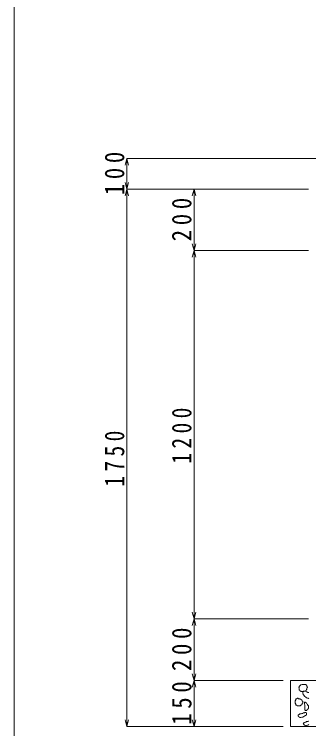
# Model space of a CAD drawing. Units: millimetres at full size, sheet at 1:30; details may follow other scales. Extents: x -5968 to 5968, y -4228 to 4228.
# Drawn here: x -5968 to -5007, y -2327 to 0 of the extents above; entities that cross this region are included whole.
import ezdxf

# ---------------------------------------------------------------- set-up
doc = ezdxf.new("R2010")
doc.units = ezdxf.units.MM
doc.header["$LTSCALE"] = 30
doc.layers.add('0-1_製品図', color=7, linetype='Continuous', lineweight=9)
doc.layers.add('1-0', color=7, linetype='Continuous', lineweight=9)
doc.styles.add('ＭＳ ゴシック', font='')
doc.styles.get('ＭＳ ゴシック').set_extended_font_data('MS Gothic')

msp = doc.modelspace()

# ---------------------------------------------------------------- linework, layer by layer
at = {"layer": '0-1_製品図', "color": 4}
for p, q in [((-5600.28, -469.77), (-5606.1, -491.5)), ((-5600.28, -569.77), (-5600.28, -469.77)), ((-5600.28, -469.77), (-5594.45, -491.5)), ((-5600.28, -469.77), (-4870.09, -469.77)), ((-5600.28, -569.77), (-5606.1, -548.04)), ((-5600.28, -569.77), (-5594.45, -548.04)), ((-5600.28, -569.77), (-5606.1, -591.5)), ((-5600.28, -2319.77), (-5600.28, -569.77)), ((-5600.28, -569.77), (-5594.45, -591.5)), ((-5600.28, -569.77), (-5381.1, -569.77)), ((-5600.28, -569.77), (-5375.01, -569.77)), ((-5381.1, -569.77), (-5386.93, -591.5)), ((-5381.1, -769.77), (-5381.1, -569.77)), ((-5381.1, -569.77), (-5375.28, -591.5)), ((-5381.1, -569.77), (-5007.39, -569.77)), ((-5381.1, -769.77), (-5386.93, -748.04)), ((-5381.1, -769.77), (-5375.28, -748.04)), ((-5381.1, -769.77), (-5386.93, -791.5)), ((-5381.1, -1969.77), (-5381.1, -769.77)), ((-5381.1, -769.77), (-5375.28, -791.5)), ((-5381.1, -769.77), (-5007.39, -769.77)), ((-5381.1, -1969.77), (-5386.93, -1948.04)), ((-5381.1, -1969.77), (-5375.28, -1948.04)), ((-5381.1, -1969.77), (-5386.93, -1991.5)), ((-5381.1, -2169.77), (-5381.1, -1969.77)), ((-5381.1, -1969.77), (-5375.28, -1991.5)), ((-5381.1, -1969.77), (-5007.39, -1969.77)), ((-5381.1, -2169.77), (-5386.93, -2148.04)), ((-5381.1, -2169.77), (-5375.28, -2148.04)), ((-5381.1, -2169.77), (-5386.93, -2191.5)), ((-5381.1, -2319.77), (-5381.1, -2169.77)), ((-5381.1, -2169.77), (-5375.28, -2191.5)), ((-5381.1, -2169.77), (-5090.28, -2169.77)), ((-5600.28, -2319.77), (-5606.1, -2298.04)), ((-5600.28, -2319.77), (-5594.45, -2298.04)), ((-5381.1, -2319.77), (-5386.93, -2298.04)), ((-5381.1, -2319.77), (-5375.28, -2298.04)), ((-5600.28, -2319.77), (-5381.1, -2319.77)), ((-5381.1, -2319.77), (-5090.28, -2319.77))]:
    msp.add_line(p, q, dxfattribs=at)
at = {"layer": '0-1_製品図'}
for p, q in [((-5065.93, -2169.77), (-5065.93, -2319.77)), ((-5065.93, -2169.77), (-1765.93, -2169.77)), ((-5065.93, -2319.77), (-1765.93, -2319.77))]:
    msp.add_line(p, q, dxfattribs=at)
for points in [[(-5012.87, -2188.01), (-5012.87, -2186.35), (-5014.53, -2186.35), (-5014.53, -2184.69), (-5016.18, -2184.69), (-5016.18, -2183.03), (-5017.84, -2183.03), (-5019.5, -2183.03), (-5021.16, -2183.03), (-5022.82, -2183.03), (-5024.47, -2183.03), (-5026.13, -2183.03), (-5027.79, -2183.03), (-5031.11, -2184.69), (-5032.76, -2184.69), (-5034.42, -2186.35), (-5036.08, -2188.01), (-5037.74, -2189.66), (-5037.74, -2191.32), (-5037.74, -2192.98), (-5039.4, -2194.64), (-5037.74, -2196.3), (-5037.74, -2197.96), (-5037.74, -2199.61), (-5037.74, -2201.27), (-5036.08, -2201.27), (-5036.08, -2202.93), (-5034.42, -2204.59), (-5032.76, -2204.59), (-5031.11, -2206.25), (-5027.79, -2206.25), (-5026.13, -2206.25), (-5024.47, -2206.25), (-5022.82, -2206.25), (-5021.16, -2204.59), (-5019.5, -2204.59), (-5017.84, -2204.59), (-5016.18, -2202.93), (-5014.53, -2201.27), (-5014.53, -2199.61)], [(-5006.24, -2229.46), (-5007.89, -2227.8), (-5009.55, -2227.8), (-5011.21, -2227.8), (-5012.87, -2226.14), (-5014.53, -2226.14), (-5016.18, -2224.48), (-5019.5, -2222.83), (-5021.16, -2221.17), (-5022.82, -2217.85), (-5024.47, -2216.19), (-5024.47, -2214.54), (-5026.13, -2211.22), (-5026.13, -2209.56), (-5026.13, -2207.9), (-5024.47, -2206.25), (-5024.47, -2204.59), (-5022.82, -2204.59)], [(-5022.82, -2204.59), (-5021.16, -2204.59), (-5019.5, -2204.59), (-5017.84, -2204.59), (-5014.53, -2206.25), (-5012.87, -2207.9), (-5011.21, -2207.9), (-5009.55, -2209.56), (-5007.89, -2209.56)], [(-5014.53, -2199.61), (-5012.87, -2197.96), (-5012.87, -2196.3), (-5012.87, -2194.64), (-5011.21, -2192.98), (-5011.21, -2191.32), (-5012.87, -2189.66), (-5012.87, -2188.01)], [(-5007.89, -2209.56), (-5006.24, -2209.56)], [(-5037.74, -2229.46), (-5036.08, -2229.46), (-5034.42, -2231.12), (-5032.76, -2231.12), (-5031.11, -2232.77), (-5029.45, -2232.77), (-5029.45, -2234.43), (-5027.79, -2236.09), (-5027.79, -2237.75), (-5026.13, -2237.75), (-5026.13, -2239.41), (-5026.13, -2241.06), (-5026.13, -2242.72), (-5026.13, -2244.38), (-5027.79, -2244.38), (-5027.79, -2246.04), (-5027.79, -2247.7), (-5029.45, -2249.35), (-5031.11, -2249.35), (-5031.11, -2251.01), (-5032.76, -2251.01), (-5034.42, -2252.67), (-5036.08, -2252.67), (-5037.74, -2252.67), (-5039.4, -2252.67), (-5041.05, -2252.67), (-5042.71, -2252.67), (-5044.37, -2252.67), (-5046.03, -2251.01), (-5047.69, -2251.01), (-5049.35, -2249.35), (-5049.35, -2247.7), (-5051, -2244.38), (-5051, -2242.72), (-5051, -2241.06), (-5051, -2237.75), (-5051, -2236.09), (-5049.35, -2232.77), (-5049.35, -2231.12), (-5047.69, -2229.46)], [(-5047.69, -2229.46), (-5046.03, -2229.46), (-5044.37, -2227.8), (-5042.71, -2227.8), (-5041.05, -2227.8), (-5041.05, -2229.46), (-5039.4, -2229.46), (-5037.74, -2229.46)], [(-5006.24, -2314.02), (-5009.55, -2315.68), (-5011.21, -2315.68), (-5014.53, -2317.33), (-5017.84, -2317.33), (-5021.16, -2315.68), (-5022.82, -2314.02), (-5022.82, -2312.36), (-5024.47, -2310.7), (-5022.82, -2309.04), (-5022.82, -2307.39), (-5021.16, -2307.39), (-5017.84, -2305.73), (-5016.18, -2305.73), (-5014.53, -2304.07), (-5011.21, -2304.07), (-5009.55, -2304.07), (-5007.89, -2302.41), (-5006.24, -2302.41)]]:
    msp.add_lwpolyline(points, dxfattribs=at)
for points in [[(-5012.87, -2246.04), (-5011.21, -2247.7), (-5011.21, -2249.35), (-5009.55, -2251.01), (-5007.89, -2252.67), (-5007.89, -2254.33), (-5007.89, -2255.99), (-5007.89, -2257.64), (-5007.89, -2259.3), (-5007.89, -2260.96), (-5009.55, -2262.62), (-5009.55, -2264.28), (-5011.21, -2264.28), (-5012.87, -2265.93), (-5012.87, -2267.59), (-5014.53, -2267.59), (-5016.18, -2267.59), (-5017.84, -2267.59), (-5019.5, -2265.93), (-5019.5, -2264.28), (-5019.5, -2262.62), (-5019.5, -2260.96), (-5019.5, -2259.3), (-5019.5, -2257.64), (-5019.5, -2255.99), (-5019.5, -2254.33), (-5019.5, -2252.67), (-5019.5, -2251.01), (-5019.5, -2249.35), (-5021.16, -2247.7), (-5021.16, -2246.04), (-5021.16, -2244.38), (-5021.16, -2242.72), (-5021.16, -2241.06), (-5019.5, -2241.06), (-5017.84, -2241.06), (-5016.18, -2242.72), (-5014.53, -2242.72), (-5014.53, -2244.38)], [(-5024.47, -2275.88), (-5022.82, -2275.88), (-5021.16, -2275.88), (-5019.5, -2274.22), (-5017.84, -2274.22), (-5016.18, -2274.22), (-5014.53, -2275.88), (-5014.53, -2277.54), (-5014.53, -2279.2), (-5014.53, -2280.86), (-5014.53, -2282.51), (-5017.84, -2284.17), (-5019.5, -2285.83), (-5022.82, -2287.49), (-5026.13, -2289.15), (-5029.45, -2289.15), (-5032.76, -2290.8), (-5036.08, -2290.8), (-5037.74, -2289.15), (-5039.4, -2287.49), (-5041.05, -2285.83), (-5041.05, -2284.17), (-5041.05, -2282.51), (-5039.4, -2280.86), (-5037.74, -2280.86), (-5036.08, -2279.2), (-5032.76, -2279.2), (-5031.11, -2279.2), (-5029.45, -2277.54), (-5026.13, -2277.54)]]:
    msp.add_lwpolyline(points, close=True, dxfattribs=at)
at = {"layer": '1-0', "color": 5}
msp.add_line((-5967.67, 4227.98), (-5967.67, -4227.98), dxfattribs=at)

# ---------------------------------------------------------------- texts
at = {"layer": '0-1_製品図', "char_height": 64.15, "attachment_point": 7, "rotation": 90, "style": 'ＭＳ ゴシック'}
for s, insert in [('\\T1.41;\\W0.85;100', (-5607.78, -589.46)), ('\\T1.41;\\W0.85;200', (-5388.6, -739.46)), ('\\T1.41;\\W0.8;1200', (-5388.6, -1463.92)), ('\\T1.41;\\W0.8;1750', (-5607.78, -1538.92)), ('\\T1.41;\\W0.85;200', (-5388.6, -2139.46)), ('\\T1.41;\\W0.85;150', (-5388.6, -2314.46))]:
    msp.add_mtext(s, dxfattribs=dict(at, insert=insert))

doc.saveas('drawing.dxf')
